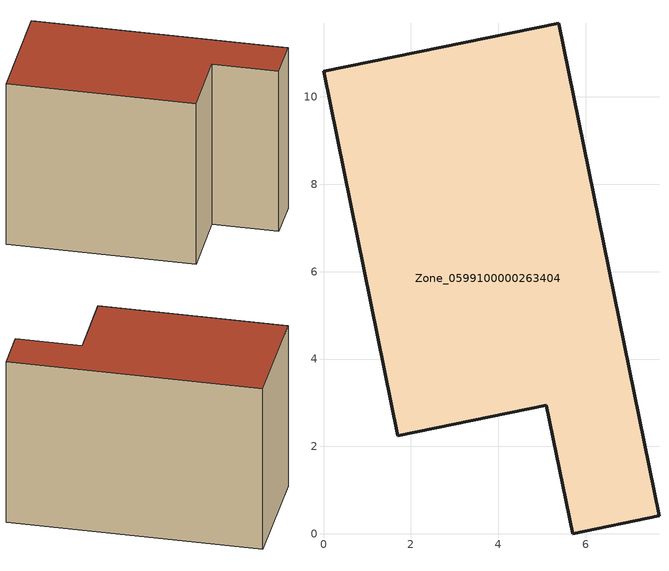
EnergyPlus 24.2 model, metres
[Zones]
Zone_0599100000263404
 floor ground (C_G): 5.1,2.94 1.7,2.24 0,10.59 5.38,11.69 7.68,0.41 5.7,0 z0
 wall outside (C_F): 5.38,11.69 0,10.59 1.7,2.24 5.1,2.94 5.7,0 7.68,0.41 5.38,11.69 z0:8.19
 roof outside (C_R): 5.7,0 7.68,0.41 5.38,11.69 0,10.59 1.7,2.24 5.1,2.94 z8.19
[BUILDING]
Pand.0599100000263404: North Axis=0; Terrain=City; Loads Convergence Tolerance Value=0.04; Temperature Convergence Tolerance Value=0.4; Solar Distribution=FullExterior; Maximum Number of Warmup Days=25; Minimum Number of Warmup Days=1
[Site:Location]
Rotterdam.The.Hague.AP_ZH_NLD Design_Conditions: Latitude=51.96; Longitude=4.45; Time Zone=1; Elevation=-4.5
[SITE:GROUNDTEMPERATURE:BUILDINGSURFACE]
18, 18, 18, 18, 18, 18, 18, 18, 18, 18, 18, 18
[MATERIAL] Thermal Absorptance=0.9; Solar Absorptance=0.7; Visible Absorptance=0.7
Name | Roughness | Thickness | Conductivity | Density | Specific Heat
G.TI.1975-1991 | MediumSmooth | 0.15 | 0.288461 | 540 | 1210
F.TI.1975-1991 | Rough | 0.3 | 0.230769 | 1920 | 840
R.TI.1975-1991 | MediumRough | 0.2 | 0.153846 | 1500 | 1000
[CONSTRUCTION]
C_G: G.TI.1975-1991
C_F: F.TI.1975-1991
C_R: R.TI.1975-1991
[ZONE]
Zone_0599100000263404: Type=1; Multiplier=1; Ceiling Height=Autocalculate; Volume=Autocalculate; Floor Area=autocalculate; Part of Total Floor Area=Yes
[ZONEINFILTRATION:DESIGNFLOWRATE]
Infil_Zone_0599100000263404: Zone or ZoneList or Space or SpaceList=Zone_0599100000263404; Schedule=AlwaysOn; Design Flow Rate Calculation Method=Flow/Area; Flow Rate per Floor Area=0.003; Constant Term Coefficient=1; Temperature Term Coefficient=0; Velocity Term Coefficient=0; Velocity Squared Term Coefficient=0
[HVACTEMPLATE:ZONE:IDEALLOADSAIRSYSTEM]
Zone_0599100000263404: Maximum Heating Supply Air Temperature=50; Minimum Cooling Supply Air Temperature=13; Maximum Heating Supply Air Humidity Ratio=0.0156; Minimum Cooling Supply Air Humidity Ratio=0.0077; Heating Limit=NoLimit; Cooling Limit=NoLimit; Dehumidification Control Type=ConstantSensibleHeatRatio; Cooling Sensible Heat Ratio=0.7; Dehumidification Setpoint=60; Humidification Control Type=None; Humidification Setpoint=30; Outdoor Air Method=None; Outdoor Air Flow Rate per Person=0.00944; Outdoor Air Flow Rate per Zone Floor Area=0; Outdoor Air Flow Rate per Zone=0; Demand Controlled Ventilation Type=None; Outdoor Air Economizer Type=NoEconomizer; Heat Recovery Type=None; Sensible Heat Recovery Effectiveness=0.7; Latent Heat Recovery Effectiveness=0.65
[ZONECONTROL:THERMOSTAT]
ThermostatControl_Zone_0599100000263404: Zone or ZoneList=Zone_0599100000263404; Control Type Schedule=DualSetpointControlType; Control 1=Thermostat_Zone_0599100000263404; Temperature Difference Between Cutout And Setpoint=0
[THERMOSTATSETPOINT:DUALSETPOINT]
Thermostat_Zone_0599100000263404: Heating Setpoint Temperature Schedule=HeatingSetpoint_Zone_0599100000263404; Cooling Setpoint Temperature Schedule=CoolingSetpoint_Zone_0599100000263404
[SCHEDULE:COMPACT]
HeatingSetpoint_Zone_0599100000263404: Through: 12/31, For: AllDays, Until: 24:00, 21
CoolingSetpoint_Zone_0599100000263404: Through: 12/31, For: AllDays, Until: 24:00, 24
DualSetpointControlType: Through: 12/31, For: AllDays, Until: 24:00, 4
AlwaysOn: Through: 12/31, For: AllDays, Until: 24:00, 1
